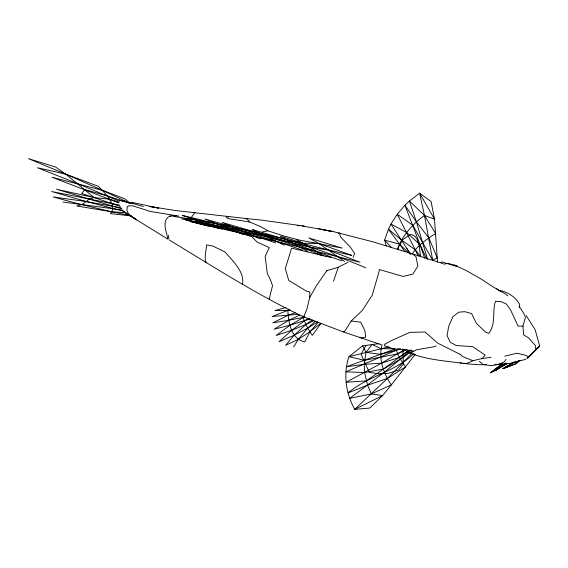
<?xml version="1.0" encoding="UTF-8"?>
<svg xmlns="http://www.w3.org/2000/svg" width="568" height="568" viewBox="0 0 568 568"><rect width="100%" height="100%" fill="white"/><g stroke="black" fill="none" stroke-linecap="round" stroke-linejoin="round"><path stroke-width="0.85" d="M381.327 344.79L342.334 331.542L303.71 316.852L306.976 308.893L309.738 297.376L309.787 291.959L306.507 291.164L288.764 280.45L285.321 268.643L291.561 248.173L330.995 257.503M242.415 284.504C244.439 274.891 237.786 266.868 232.056 259.867L224.8 251.83L212.872 246.079L206.617 244.922L205.233 256.019L205.24 260.35L206.056 262.444C237.907 281.913 270.063 300.969 303.844 316.951M245.433 218.907L246.888 218.616L261.294 220.093L304.42 226.121M398.012 249.728L398.445 247.151L402.733 239.561L410.806 234.35L414.931 236.267L416.905 238.929L419.198 245.738L420.611 256.509L415.258 249.792L397.231 214.271L404.913 205.24L409.407 201.008L419.617 193.17L431.091 201.519L434.527 219.198L437.502 262.302M526.692 358.401L527.821 357.897L539.6 345.727L535.113 329.632L526.216 315.623M343.867 331.435L343.732 332.031L345.72 329.873L351.194 321.005L362.334 310.405L372.217 295.168L379.034 271.781L379.289 269.502L403.117 276.453L412.837 274.088L417.863 266.129L415.961 256.608L412.354 253.868L373.077 241.876L332.273 231.332L314.53 228.137M382.108 344.826C378.103 358.742 383.613 373.304 391.295 384.905L382.591 395.612L369.818 408.044L354.688 409.365C345.976 393.446 342.958 374.028 348.972 356.654L362.618 345.841L378.991 343.661M325.911 256.459L326.032 256.125L325.656 256.395M333.522 281.203L338.336 267.23M533.458 351.45L534.389 351.493L535.73 349.796L535.56 345.791L528.588 337.861L523.611 334.857L522.958 326.089L525.421 317.505L524.725 315.318L521.502 309.709L518.975 306.535M353.161 257.318L354.602 253.285L350.023 246.739L340.623 237.005L339.416 233.37L338.627 233.121L340.097 233.185M507.494 363.321L496.325 370.123L490.369 372.785L494.927 369.995L495.374 368.76L502.474 363.769M269.424 298.441L269.196 299.052L272.526 285.683L270.517 279.996L267.329 273.584L265.157 256.509L269.289 247.591L257.126 242.067L251.184 236.075M397.359 249.565C402.279 235.592 412.567 224.012 424.459 215.442L434.527 219.198L419.617 193.17L424.459 215.442L432.695 260.258L437.261 257.879L428.833 237.9L416.408 221.868L404.913 205.24L420.121 244.822L424.644 258.206M178.757 216.152L176.62 215.755L169.527 216.145C161.177 221.357 166.786 231.63 167.787 239.085L125.613 213.021L129.965 215.307M365.92 345.351L361.106 354.276L369.349 372.43L379.587 373.822L388.221 373.389L398.573 370.052L403.33 364.088L402.918 348.979M309.738 297.376L316.319 285.874L326.87 270.595L337.939 267.436L347.985 262.281M293.649 346.927L298.243 339.437L307.7 328.126L315.275 321.275M505.981 359.395L504.135 362.001L498.455 364.372L491.242 365.7L482.97 364.436L479.385 361.326M321.076 323.334L312.315 335.383C308.282 329.412 304.554 323.064 302.801 316.007M412.205 253.896C418.126 245.227 426.788 238.936 435.642 233.547L424.459 215.442L409.407 201.008L416.408 221.868L427.59 259.42M415.201 354.432L391.295 384.905L371.387 393.922L349.732 398.345L384.451 372.146L411.232 350.051M205.644 262.196L205.971 261.82M288.956 309.056L287.848 310.369L272.143 316.511L298.086 314.324M195.001 212.439L191.615 217.068M460.087 354.333L437.999 343.32L425.049 332.017L409.926 332.351L392.687 340.005L384.671 344.18L385.026 344.464L384.508 345.848L394.526 349.178M318.144 322.454L309.965 331.719L304.81 341.886C290.908 339.018 288.416 322.269 287.848 310.369L289.559 309.936M527.828 357.854L539.6 345.727L539.11 346.892L527.821 357.897M411.864 353.502L387.454 378.416L354.688 409.365L382.591 395.612L371.387 393.922L367.588 385.175L364.592 372.509L364.159 364.336L366.033 352.394L371.99 344.442L381.163 348.709L394.831 348.78M486.201 364.706L478.433 364.72L466.094 363.719L472.853 360.723L482.055 358.564L485.107 355.078L472.761 346.665L456.274 345.536L450.126 342.135L447.108 335.61L448.649 326.493L452.945 316.653L458.745 312.18L464.844 311.683L471.603 313.571L476.36 323.277L485.335 331.932L488.707 333.451C496.255 324.101 491.931 311.612 495.509 301.31L501.225 301.658L506.514 304.157L510.54 309.879L518.101 326.139L522.958 326.089M515.552 361.624L502.985 368.667L515.701 364.031L519.954 360.389M501.501 366.289L505.328 364.748L507.281 363.094M414.086 353.438C395.385 371.699 367.901 376.094 347.999 392.914L367.588 385.175L387.454 378.416L405.559 366.921L399.254 357.457L395.683 348.787M505.761 363.016L496.325 370.123L494.927 369.995L502.517 363.882M490.369 372.785L495.374 368.76L496.908 368.142M518.932 360.502L515.112 363.662L502.985 368.667L513.862 362.143M320.913 323.164L309.965 331.719L298.243 339.437L285.612 345.259L294.103 335.262L305.918 324.491L312.201 319.876M408.64 350.279L383.301 369.136L366.225 380.872L346.061 382.292L381.582 363.151L404.48 349.661M326.678 270.865L327.14 270.517M453.214 265.938L454.45 265L457.254 266.356M436.054 345.685L434.797 346.608L416.472 349.796L410.529 353.154L406.766 351.336L411.75 353.083M410.259 350.023L399.254 357.457L381.582 363.151L364.159 364.336L346.466 366.722L394.859 349.1M413.113 350.634L400.326 359.267L383.301 369.136L364.592 372.509L345.841 371.841L399.126 349.093M494.927 369.995L503.546 364.478L505.328 364.748M317.746 321.822L307.7 328.126L294.103 335.262L279.037 341.716L291.831 330.235L304.356 320.941L308.949 318.265M507.792 366.033L502.985 368.667L510.561 365.458M313.735 320.693L305.918 324.491L291.831 330.235L276.211 335.489L290.014 325.216L304.704 316.738M299.904 315.034L288.771 320.302L274.074 329.199L290.014 325.216L309.922 318.911M406.993 349.434L397.458 353.935L364.45 360.318L348.972 356.654L388.931 346.878M440.306 262.608L441.876 261.976L457.574 266.655M466.094 363.719L466.534 363.548L463.445 363.193M295.239 312.719L288.004 315.325L272.761 322.851L288.771 320.302L304.839 316.994M400.639 348.944L380.78 354.375L366.033 352.394L362.618 345.841M285.846 307.473L274.919 310.604L290.44 310.376M525.826 359.317L509.901 363.378L494.806 364.613M504.739 356.15L517.136 353.211L526.188 355.447L528.687 357.194M443.856 264.198L448.053 263.36L455.295 265.433L466.69 270.794L481.444 279.229L493.251 287.01L505.776 294.103L507.749 295.85M262.111 231.971L267.954 230.828L283.894 236.011L297.107 239.476M482.055 358.564L491.022 357.329M170.222 216.081L170.996 216.032M124.974 212.631L111.747 211.8L76.694 205.992L81.636 204.636L86.386 201.576L88.686 199.226L94.082 197.565L109.78 199.24L119.039 202.229M297.263 225.539L299.812 225.759M302.119 226.007L313.749 228.002M131.073 215.939L110.298 213.575L111.747 211.8L112.84 208.712L112.123 203.713L107.416 195.91L98.42 186.318L65.817 174.198L28.4 158.635L55.486 166.978L65.817 174.198L94.082 197.565L120.345 206.44M464.674 363.605C446.54 360.893 427.69 360.155 410.529 353.154M351.194 321.005L360.659 322.177L364.755 330.327L365.764 337.158L361.156 337.974L359.949 337.2M397.053 348.759L411.445 350.669M122.07 209.975L63.062 202.023M173.751 216.514C233.981 224.765 292.527 241.698 351.635 255.373L318.875 243.445L308.8 237.935L342.199 248.081L296.226 239.483L309.759 247.08L323.263 255.905M176.62 215.755L150.343 211.459L132.756 205.801L128.46 205.9L126.969 207.029L127.31 207.888L126.77 209.975L128.51 214.065L132.159 217.061L134.552 218.19M460.037 362.704L461.741 362.952M149.278 206.39L175.469 210.522L246.803 218.609L249.686 221.989L261.095 226.838L267.954 230.828M249.686 221.989L227.782 218.552L226.185 217.082L227.377 216.607L228.762 217.068M151.038 206.773L158.756 208.151L132.053 202.393M121.098 207.838L86.386 201.576L53.065 196.947L81.636 204.636L111.747 211.8L131.165 215.662M119.642 205.112L51.631 191.515L86.386 201.576L124.491 211.452M321.261 229.408L332.82 231.652L318.584 228.726M132.649 203.408L119.365 200.319L123.611 200.845L143.363 206.511M208.541 226.284L190.621 221.57L277.397 241.663L360.069 262.246L328.957 250.225L309.759 247.08L293.812 243.395L267.279 236.615L204.906 218.992L242.934 234.343M122.049 208.917L56.622 189.272L94.082 197.565L81.586 193.482L84.831 189.627L107.416 195.91L129.135 203.06M222.088 229.096L185.828 220.1C231.822 228.556 278.32 236.821 321.531 255.408M500.401 290.539C508.303 292.286 515.467 297.142 519.535 304.192L519.741 307.678M413.177 254.123L443.09 263.637M275.636 242.898C245.092 232.106 213.263 225.588 182.555 215.492C223.125 224.736 263.027 236.735 302.417 250.062M251.581 236.6L238.169 232.39L204.118 223.224L181.554 218.865L193.283 219.326L218.361 228.35M472.853 360.723L462.671 356.576L460.25 354.439M341.837 260.882L293.812 243.395L222.202 222.415L260.194 238.879M365.728 267.84C329.021 251.986 290.56 240.775 252.249 229.557L284.206 245.142M118.499 202.79L52.015 177.273L102.616 190.386L124.889 198.8L129.973 203.33M119.465 201.278L77.397 183.514L37.523 167.773L65.817 174.198L102.616 190.386L129.192 202.961M307.65 251.454L280.365 236.189L303.418 243.267L318.875 243.445L344.613 261.457M206.056 262.444L169.427 240.058M496.61 288.743L501.075 291.838M122.532 210.621L136.561 219.78L134.005 218.112M408.676 252.881L399.489 244.162L388.484 229.238L390.976 224.055L397.231 214.271L412.837 225.29L432.695 260.258M391.522 247.648L384.6 240.143L388.484 229.238L401.597 240.129L415.258 249.792L418.183 256.069M404.927 251.667L399.489 244.162L384.6 240.143L386.212 245.894M406.638 248.117L410.934 254.627M410.266 253.818L390.976 224.055L406.688 232.489L420.121 244.822L426.717 258.894M168.455 235.386L168.859 239.078"/></g></svg>
